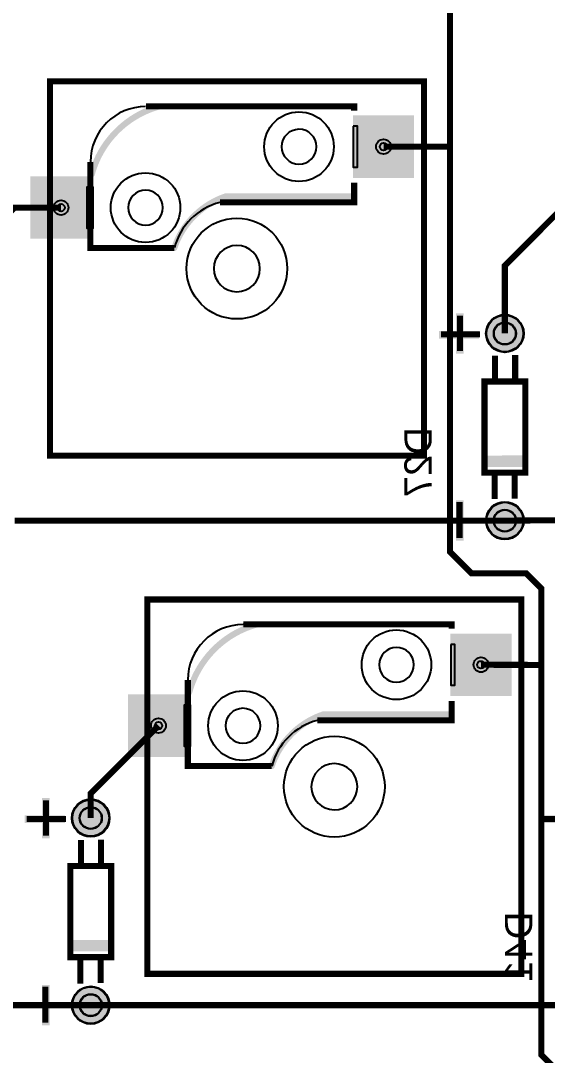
# Model space of a CAD drawing. Header units: millimetres. Extents: x -39 to 282, y -369 to -213.
# Drawn here: x -7.75 to 14.22, y -300.76 to -257.64 of the extents above; entities that cross this region are included whole.
import ezdxf

# ---------------------------------------------------------------- set-up
doc = ezdxf.new("R2010")
doc.units = ezdxf.units.MM
for name, color, linetype, true_color in [('BottomLayer', 7, 'Continuous', 0x0000ff), ('BottomPasteMaskLayer', 7, 'Continuous', 0x800000), ('BottomSilkLayer', 7, 'Continuous', 0x66cc33), ('BottomSolderMaskLayer', 7, 'Continuous', 0xaa00ff), ('Document', 7, 'Continuous', 0xffffff), ('Hole', 7, 'Continuous', 0x222222), ('Multi-Layer', 7, 'Continuous', 0xc0c0c0), ('TopLayer', 7, 'Continuous', 0xff0000), ('TopSilkLayer', 7, 'Continuous', 0xffcc00), ('TopSolderMaskLayer', 7, 'Continuous', 0x800080)]:
    doc.layers.add(name, color=color, linetype=linetype, true_color=true_color)
doc.styles.get("Standard").update_dxf_attribs({"font": 'arial.ttf'})

msp = doc.modelspace()

# ---------------------------------------------------------------- hatches: boundary and pattern name
at = {"layer": 'BottomLayer'}
for points in [[(6.135, -261.616), (8.635, -261.616), (8.635, -264.166), (6.135, -264.166)], [(6.285, -262.041), (6.285, -263.741), (7.885, -263.741), (7.885, -262.041), (6.285, -262.041)], [(-7.315, -264.156), (-4.815, -264.156), (-4.815, -266.706), (-7.315, -266.706)], [(-6.565, -264.581), (-6.565, -266.281), (-4.965, -266.281), (-4.965, -264.581), (-6.565, -264.581)], [(10.199, -283.206), (12.699, -283.206), (12.699, -285.756), (10.199, -285.756)], [(10.349, -283.631), (10.349, -285.331), (11.949, -285.331), (11.949, -283.631), (10.349, -283.631)], [(-3.251, -285.746), (-0.751, -285.746), (-0.751, -288.296), (-3.251, -288.296)], [(-2.501, -286.171), (-2.501, -287.871), (-0.901, -287.871), (-0.901, -286.171), (-2.501, -286.171)]]:
    msp.add_hatch(color=256, dxfattribs=at).paths.add_polyline_path(points)
at = {"layer": 'BottomPasteMaskLayer'}
for points in [[(6.135, -261.616), (8.635, -261.616), (8.635, -264.166), (6.135, -264.166)], [(-7.315, -264.156), (-4.815, -264.156), (-4.815, -266.706), (-7.315, -266.706)], [(10.199, -283.206), (12.699, -283.206), (12.699, -285.756), (10.199, -285.756)], [(-3.251, -285.746), (-0.751, -285.746), (-0.751, -288.296), (-3.251, -288.296)]]:
    msp.add_hatch(color=256, dxfattribs=at).paths.add_polyline_path(points)
at = {"layer": 'BottomSilkLayer'}
for points in [[(-4.78, -264.159), (-4.797, -264.158), (-4.813, -264.155), (-4.829, -264.15), (-4.844, -264.142), (-4.857, -264.133), (-4.87, -264.122), (-4.881, -264.11), (-4.89, -264.096), (-4.897, -264.081), (-4.903, -264.065), (-4.906, -264.049), (-4.907, -264.032), (-4.907, -264.032), (-4.906, -264.014), (-4.902, -263.997), (-4.902, -263.997), (-4.902, -263.997), (-4.902, -263.997), (-4.876, -263.907), (-4.848, -263.818), (-4.819, -263.729), (-4.787, -263.641), (-4.753, -263.554), (-4.717, -263.468), (-4.679, -263.382), (-4.64, -263.297), (-4.598, -263.213), (-4.555, -263.131), (-4.51, -263.049), (-4.463, -262.968), (-4.414, -262.888), (-4.363, -262.809), (-4.311, -262.732), (-4.257, -262.656), (-4.201, -262.581), (-4.143, -262.507), (-4.084, -262.434), (-4.024, -262.363), (-3.961, -262.294), (-3.897, -262.225), (-3.832, -262.158), (-3.765, -262.093), (-3.697, -262.029), (-3.627, -261.967), (-3.556, -261.906), (-3.483, -261.847), (-3.41, -261.789), (-3.335, -261.734), (-3.258, -261.68), (-3.181, -261.627), (-3.102, -261.577), (-3.022, -261.528), (-2.942, -261.481), (-2.86, -261.435), (-2.777, -261.392), (-2.693, -261.351), (-2.608, -261.311), (-2.523, -261.273), (-2.436, -261.237), (-2.349, -261.204), (-2.261, -261.172), (-2.173, -261.142), (-2.083, -261.114), (-1.993, -261.088), (-1.993, -261.088), (-1.993, -261.088), (-1.993, -261.088), (-1.976, -261.084), (-1.958, -261.083), (-1.958, -261.083), (-1.958, -261.083), (-1.942, -261.084), (-1.925, -261.088), (-1.91, -261.093), (-1.895, -261.1), (-1.881, -261.11), (-1.868, -261.12), (-1.857, -261.133), (-1.848, -261.147), (-1.841, -261.162), (-1.835, -261.177), (-1.832, -261.194), (-1.831, -261.21), (-1.831, -261.21), (-1.832, -261.227), (-1.836, -261.243), (-1.841, -261.259), (-1.848, -261.274), (-1.858, -261.288), (-1.869, -261.3), (-1.881, -261.311), (-1.895, -261.32), (-1.91, -261.328), (-1.926, -261.333), (-1.926, -261.333), (-1.926, -261.333), (-1.926, -261.333), (-2.012, -261.358), (-2.098, -261.385), (-2.183, -261.413), (-2.267, -261.444), (-2.351, -261.477), (-2.434, -261.511), (-2.516, -261.548), (-2.597, -261.586), (-2.677, -261.626), (-2.757, -261.668), (-2.835, -261.712), (-2.912, -261.758), (-2.989, -261.805), (-3.064, -261.854), (-3.138, -261.905), (-3.211, -261.958), (-3.282, -262.012), (-3.353, -262.067), (-3.422, -262.125), (-3.489, -262.184), (-3.556, -262.244), (-3.62, -262.306), (-3.684, -262.37), (-3.746, -262.435), (-3.806, -262.501), (-3.865, -262.569), (-3.923, -262.638), (-3.979, -262.708), (-4.033, -262.78), (-4.085, -262.853), (-4.136, -262.927), (-4.185, -263.002), (-4.233, -263.078), (-4.278, -263.155), (-4.322, -263.234), (-4.364, -263.313), (-4.404, -263.393), (-4.443, -263.475), (-4.479, -263.557), (-4.514, -263.639), (-4.546, -263.723), (-4.577, -263.807), (-4.606, -263.892), (-4.632, -263.978), (-4.657, -264.064), (-4.657, -264.064), (-4.657, -264.064), (-4.657, -264.064), (-4.657, -264.064), (-4.663, -264.08), (-4.67, -264.095), (-4.679, -264.109), (-4.69, -264.122), (-4.703, -264.133), (-4.716, -264.142), (-4.731, -264.149), (-4.747, -264.155), (-4.763, -264.158), (-4.78, -264.159), (-4.78, -264.159), (-4.78, -264.159), (-4.78, -264.159)], [(6.16, -261.084), (-1.41, -261.084), (-1.96, -261.084), (-1.976, -261.085), (-1.993, -261.088), (-2.008, -261.093), (-2.023, -261.101), (-2.037, -261.11), (-2.049, -261.121), (-2.06, -261.133), (-2.07, -261.147), (-2.077, -261.162), (-2.082, -261.178), (-2.086, -261.194), (-2.087, -261.211), (-2.086, -261.227), (-2.082, -261.243), (-2.077, -261.259), (-2.07, -261.274), (-2.06, -261.288), (-2.049, -261.3), (-2.037, -261.311), (-2.023, -261.321), (-2.008, -261.328), (-1.993, -261.333), (-1.976, -261.336), (-1.96, -261.338), (-1.41, -261.338), (6.16, -261.338), (6.177, -261.336), (6.193, -261.333), (6.209, -261.328), (6.224, -261.321), (6.238, -261.311), (6.25, -261.3), (6.261, -261.288), (6.27, -261.274), (6.278, -261.259), (6.283, -261.243), (6.286, -261.227), (6.287, -261.211), (6.286, -261.194), (6.283, -261.178), (6.278, -261.162), (6.27, -261.147), (6.261, -261.133), (6.25, -261.121), (6.238, -261.11), (6.224, -261.101), (6.209, -261.093), (6.193, -261.088), (6.177, -261.085), (6.16, -261.084), (6.16, -261.084)], [(-1.341, -267.24), (-1.357, -267.239), (-1.373, -267.236), (-1.389, -267.23), (-1.404, -267.223), (-1.418, -267.214), (-1.43, -267.203), (-1.441, -267.19), (-1.451, -267.177), (-1.458, -267.162), (-1.463, -267.146), (-1.466, -267.13), (-1.468, -267.113), (-1.468, -267.113), (-1.468, -267.113), (-1.466, -267.091), (-1.46, -267.07), (-1.46, -267.07), (-1.46, -267.07), (-1.46, -267.07), (-1.46, -267.07), (-1.432, -266.989), (-1.401, -266.909), (-1.369, -266.829), (-1.335, -266.75), (-1.299, -266.672), (-1.261, -266.595), (-1.221, -266.519), (-1.179, -266.443), (-1.136, -266.369), (-1.09, -266.296), (-1.043, -266.224), (-0.995, -266.153), (-0.944, -266.084), (-0.892, -266.015), (-0.838, -265.948), (-0.783, -265.882), (-0.726, -265.818), (-0.667, -265.755), (-0.607, -265.693), (-0.545, -265.633), (-0.482, -265.575), (-0.418, -265.518), (-0.352, -265.462), (-0.285, -265.408), (-0.217, -265.356), (-0.147, -265.306), (-0.076, -265.257), (-0.004, -265.21), (0.069, -265.165), (0.143, -265.121), (0.218, -265.079), (0.294, -265.04), (0.372, -265.002), (0.45, -264.965), (0.528, -264.931), (0.608, -264.899), (0.689, -264.869), (0.77, -264.84), (0.77, -264.84), (0.77, -264.84), (0.77, -264.84), (0.79, -264.835), (0.811, -264.833), (0.811, -264.833), (0.828, -264.834), (0.844, -264.838), (0.86, -264.843), (0.875, -264.85), (0.888, -264.86), (0.901, -264.871), (0.912, -264.883), (0.921, -264.897), (0.928, -264.912), (0.934, -264.927), (0.937, -264.944), (0.938, -264.96), (0.938, -264.96), (0.937, -264.978), (0.933, -264.995), (0.927, -265.012), (0.919, -265.028), (0.909, -265.042), (0.896, -265.055), (0.882, -265.065), (0.867, -265.074), (0.851, -265.081), (0.851, -265.081), (0.851, -265.081), (0.851, -265.081), (0.851, -265.081), (0.773, -265.108), (0.697, -265.137), (0.621, -265.168), (0.545, -265.201), (0.471, -265.235), (0.398, -265.272), (0.325, -265.31), (0.254, -265.35), (0.183, -265.392), (0.114, -265.436), (0.045, -265.481), (-0.022, -265.528), (-0.088, -265.577), (-0.152, -265.627), (-0.216, -265.679), (-0.278, -265.733), (-0.339, -265.788), (-0.398, -265.844), (-0.456, -265.902), (-0.513, -265.962), (-0.568, -266.022), (-0.621, -266.085), (-0.673, -266.148), (-0.723, -266.213), (-0.772, -266.279), (-0.819, -266.346), (-0.865, -266.414), (-0.908, -266.484), (-0.95, -266.554), (-0.99, -266.626), (-1.028, -266.698), (-1.065, -266.772), (-1.1, -266.846), (-1.132, -266.921), (-1.163, -266.997), (-1.192, -267.074), (-1.219, -267.151), (-1.219, -267.151), (-1.219, -267.151), (-1.219, -267.151), (-1.225, -267.166), (-1.233, -267.18), (-1.242, -267.193), (-1.253, -267.205), (-1.265, -267.215), (-1.279, -267.224), (-1.293, -267.231), (-1.309, -267.236), (-1.324, -267.239), (-1.341, -267.24), (-1.341, -267.24), (-1.341, -267.24)], [(0.81, -265.088), (1.85, -265.088), (6.16, -265.088), (6.177, -265.087), (6.193, -265.083), (6.209, -265.078), (6.224, -265.071), (6.238, -265.061), (6.25, -265.051), (6.261, -265.038), (6.27, -265.024), (6.278, -265.009), (6.283, -264.994), (6.286, -264.977), (6.287, -264.961), (6.286, -264.944), (6.283, -264.928), (6.278, -264.912), (6.27, -264.897), (6.261, -264.883), (6.25, -264.871), (6.238, -264.86), (6.224, -264.851), (6.209, -264.843), (6.193, -264.838), (6.177, -264.835), (6.16, -264.834), (1.85, -264.834), (0.81, -264.834), (0.794, -264.835), (0.777, -264.838), (0.762, -264.843), (0.747, -264.851), (0.733, -264.86), (0.72, -264.871), (0.71, -264.883), (0.7, -264.897), (0.693, -264.912), (0.688, -264.928), (0.684, -264.944), (0.683, -264.961), (0.684, -264.977), (0.688, -264.994), (0.693, -265.009), (0.7, -265.024), (0.71, -265.038), (0.72, -265.051), (0.733, -265.061), (0.747, -265.071), (0.762, -265.078), (0.777, -265.083), (0.794, -265.087), (0.81, -265.088), (0.81, -265.088)], [(-4.84, -267.238), (-1.34, -267.238), (-1.323, -267.237), (-1.307, -267.233), (-1.291, -267.228), (-1.276, -267.221), (-1.262, -267.211), (-1.25, -267.2), (-1.239, -267.188), (-1.23, -267.174), (-1.222, -267.159), (-1.217, -267.143), (-1.214, -267.127), (-1.213, -267.111), (-1.214, -267.094), (-1.217, -267.078), (-1.222, -267.062), (-1.23, -267.047), (-1.239, -267.033), (-1.25, -267.021), (-1.262, -267.01), (-1.276, -267.001), (-1.291, -266.993), (-1.307, -266.988), (-1.323, -266.985), (-1.34, -266.984), (-4.84, -266.984), (-4.856, -266.985), (-4.873, -266.988), (-4.888, -266.993), (-4.903, -267.001), (-4.917, -267.01), (-4.93, -267.021), (-4.94, -267.033), (-4.95, -267.047), (-4.957, -267.062), (-4.962, -267.078), (-4.966, -267.094), (-4.967, -267.111), (-4.966, -267.127), (-4.962, -267.143), (-4.957, -267.159), (-4.95, -267.174), (-4.94, -267.188), (-4.93, -267.2), (-4.917, -267.211), (-4.903, -267.221), (-4.888, -267.228), (-4.873, -267.233), (-4.856, -267.237), (-4.84, -267.238), (-4.84, -267.238)], [(11.596, -275.765), (11.596, -276.225), (11.586, -276.235), (13.266, -276.235), (13.296, -276.205), (13.296, -275.795), (13.296, -275.755)], [(-0.716, -285.749), (-0.733, -285.748), (-0.749, -285.745), (-0.765, -285.74), (-0.78, -285.732), (-0.793, -285.723), (-0.806, -285.712), (-0.817, -285.7), (-0.826, -285.686), (-0.833, -285.671), (-0.839, -285.655), (-0.842, -285.639), (-0.843, -285.622), (-0.843, -285.622), (-0.842, -285.604), (-0.838, -285.587), (-0.838, -285.587), (-0.838, -285.587), (-0.838, -285.587), (-0.812, -285.497), (-0.784, -285.408), (-0.755, -285.319), (-0.723, -285.231), (-0.689, -285.144), (-0.653, -285.058), (-0.615, -284.972), (-0.576, -284.887), (-0.534, -284.803), (-0.491, -284.721), (-0.446, -284.639), (-0.399, -284.558), (-0.35, -284.478), (-0.299, -284.4), (-0.247, -284.322), (-0.193, -284.246), (-0.137, -284.171), (-0.079, -284.097), (-0.02, -284.024), (0.04, -283.953), (0.103, -283.884), (0.167, -283.815), (0.232, -283.748), (0.299, -283.683), (0.367, -283.619), (0.437, -283.557), (0.508, -283.496), (0.581, -283.437), (0.654, -283.379), (0.729, -283.324), (0.806, -283.27), (0.883, -283.217), (0.962, -283.167), (1.042, -283.118), (1.122, -283.071), (1.204, -283.025), (1.287, -282.982), (1.371, -282.941), (1.456, -282.901), (1.541, -282.863), (1.628, -282.827), (1.715, -282.794), (1.803, -282.762), (1.891, -282.732), (1.981, -282.704), (2.071, -282.678), (2.071, -282.678), (2.071, -282.678), (2.071, -282.678), (2.088, -282.675), (2.106, -282.673), (2.106, -282.673), (2.106, -282.673), (2.122, -282.674), (2.139, -282.678), (2.154, -282.683), (2.169, -282.69), (2.183, -282.7), (2.196, -282.711), (2.207, -282.723), (2.216, -282.737), (2.223, -282.752), (2.229, -282.767), (2.232, -282.784), (2.233, -282.8), (2.233, -282.8), (2.232, -282.817), (2.229, -282.833), (2.223, -282.849), (2.216, -282.864), (2.206, -282.878), (2.195, -282.89), (2.183, -282.901), (2.169, -282.91), (2.154, -282.918), (2.138, -282.923), (2.138, -282.923), (2.138, -282.923), (2.138, -282.923), (2.052, -282.948), (1.966, -282.975), (1.881, -283.003), (1.797, -283.034), (1.713, -283.067), (1.63, -283.101), (1.548, -283.138), (1.467, -283.176), (1.387, -283.216), (1.307, -283.258), (1.229, -283.302), (1.152, -283.348), (1.075, -283.395), (1, -283.444), (0.926, -283.495), (0.853, -283.548), (0.782, -283.602), (0.712, -283.658), (0.642, -283.715), (0.575, -283.774), (0.508, -283.834), (0.444, -283.896), (0.38, -283.96), (0.318, -284.025), (0.258, -284.091), (0.199, -284.159), (0.141, -284.228), (0.085, -284.298), (0.031, -284.37), (-0.021, -284.443), (-0.072, -284.517), (-0.121, -284.592), (-0.169, -284.668), (-0.214, -284.745), (-0.258, -284.824), (-0.3, -284.903), (-0.34, -284.983), (-0.379, -285.065), (-0.415, -285.147), (-0.45, -285.229), (-0.482, -285.313), (-0.513, -285.397), (-0.542, -285.483), (-0.568, -285.568), (-0.593, -285.654), (-0.593, -285.654), (-0.593, -285.654), (-0.593, -285.654), (-0.593, -285.654), (-0.599, -285.67), (-0.606, -285.685), (-0.615, -285.699), (-0.626, -285.712), (-0.639, -285.723), (-0.652, -285.732), (-0.667, -285.74), (-0.683, -285.745), (-0.699, -285.748), (-0.716, -285.749), (-0.716, -285.749), (-0.716, -285.749), (-0.716, -285.749)], [(10.224, -282.674), (2.654, -282.674), (2.104, -282.674), (2.088, -282.675), (2.071, -282.678), (2.056, -282.683), (2.041, -282.691), (2.027, -282.7), (2.015, -282.711), (2.004, -282.723), (1.994, -282.737), (1.987, -282.752), (1.982, -282.768), (1.978, -282.784), (1.977, -282.801), (1.978, -282.817), (1.982, -282.833), (1.987, -282.849), (1.994, -282.864), (2.004, -282.878), (2.015, -282.89), (2.027, -282.901), (2.041, -282.911), (2.056, -282.918), (2.071, -282.923), (2.088, -282.927), (2.104, -282.928), (2.654, -282.928), (10.224, -282.928), (10.241, -282.927), (10.257, -282.923), (10.273, -282.918), (10.288, -282.911), (10.302, -282.901), (10.314, -282.89), (10.325, -282.878), (10.334, -282.864), (10.342, -282.849), (10.347, -282.833), (10.35, -282.817), (10.351, -282.801), (10.35, -282.784), (10.347, -282.768), (10.342, -282.752), (10.334, -282.737), (10.325, -282.723), (10.314, -282.711), (10.302, -282.7), (10.288, -282.691), (10.273, -282.683), (10.257, -282.678), (10.241, -282.675), (10.224, -282.674), (10.224, -282.674)], [(2.723, -288.83), (2.707, -288.829), (2.691, -288.826), (2.675, -288.821), (2.66, -288.813), (2.646, -288.804), (2.634, -288.793), (2.623, -288.781), (2.613, -288.767), (2.606, -288.752), (2.601, -288.736), (2.598, -288.72), (2.596, -288.703), (2.596, -288.703), (2.596, -288.703), (2.598, -288.681), (2.604, -288.66), (2.604, -288.66), (2.604, -288.66), (2.604, -288.66), (2.604, -288.66), (2.632, -288.579), (2.663, -288.499), (2.695, -288.419), (2.729, -288.34), (2.765, -288.262), (2.803, -288.185), (2.843, -288.109), (2.885, -288.033), (2.928, -287.959), (2.974, -287.886), (3.021, -287.814), (3.069, -287.743), (3.12, -287.674), (3.172, -287.605), (3.226, -287.538), (3.281, -287.472), (3.338, -287.408), (3.397, -287.345), (3.457, -287.283), (3.519, -287.223), (3.582, -287.165), (3.646, -287.108), (3.712, -287.052), (3.779, -286.999), (3.847, -286.946), (3.917, -286.896), (3.988, -286.847), (4.06, -286.8), (4.133, -286.755), (4.207, -286.711), (4.282, -286.669), (4.358, -286.63), (4.436, -286.592), (4.514, -286.555), (4.592, -286.521), (4.672, -286.489), (4.753, -286.459), (4.834, -286.43), (4.834, -286.43), (4.834, -286.43), (4.834, -286.43), (4.854, -286.425), (4.875, -286.423), (4.875, -286.423), (4.892, -286.424), (4.908, -286.428), (4.924, -286.433), (4.939, -286.44), (4.952, -286.45), (4.965, -286.461), (4.976, -286.473), (4.985, -286.487), (4.992, -286.502), (4.998, -286.518), (5.001, -286.534), (5.002, -286.55), (5.002, -286.55), (5.001, -286.568), (4.997, -286.585), (4.991, -286.602), (4.983, -286.618), (4.973, -286.632), (4.96, -286.645), (4.946, -286.656), (4.931, -286.664), (4.915, -286.671), (4.915, -286.671), (4.915, -286.671), (4.915, -286.671), (4.915, -286.671), (4.837, -286.698), (4.761, -286.727), (4.685, -286.758), (4.61, -286.791), (4.535, -286.825), (4.462, -286.862), (4.389, -286.9), (4.318, -286.94), (4.247, -286.982), (4.178, -287.026), (4.11, -287.071), (4.042, -287.118), (3.976, -287.167), (3.912, -287.217), (3.848, -287.269), (3.786, -287.323), (3.725, -287.378), (3.666, -287.434), (3.608, -287.492), (3.551, -287.552), (3.496, -287.612), (3.443, -287.675), (3.391, -287.738), (3.341, -287.803), (3.292, -287.869), (3.245, -287.936), (3.199, -288.004), (3.156, -288.074), (3.114, -288.144), (3.074, -288.216), (3.036, -288.288), (2.999, -288.362), (2.964, -288.436), (2.932, -288.511), (2.901, -288.587), (2.872, -288.664), (2.845, -288.741), (2.845, -288.741), (2.845, -288.741), (2.845, -288.741), (2.839, -288.756), (2.831, -288.77), (2.822, -288.783), (2.811, -288.795), (2.799, -288.806), (2.785, -288.814), (2.771, -288.821), (2.755, -288.826), (2.74, -288.829), (2.723, -288.83), (2.723, -288.83), (2.723, -288.83)], [(4.874, -286.678), (5.914, -286.678), (10.224, -286.678), (10.241, -286.677), (10.257, -286.673), (10.273, -286.668), (10.288, -286.661), (10.302, -286.652), (10.314, -286.641), (10.325, -286.628), (10.334, -286.614), (10.342, -286.599), (10.347, -286.584), (10.35, -286.567), (10.351, -286.551), (10.35, -286.534), (10.347, -286.518), (10.342, -286.502), (10.334, -286.487), (10.325, -286.473), (10.314, -286.461), (10.302, -286.45), (10.288, -286.441), (10.273, -286.433), (10.257, -286.428), (10.241, -286.425), (10.224, -286.424), (5.914, -286.424), (4.874, -286.424), (4.858, -286.425), (4.841, -286.428), (4.826, -286.433), (4.811, -286.441), (4.797, -286.45), (4.784, -286.461), (4.774, -286.473), (4.764, -286.487), (4.757, -286.502), (4.752, -286.518), (4.748, -286.534), (4.747, -286.551), (4.748, -286.567), (4.752, -286.584), (4.757, -286.599), (4.764, -286.614), (4.774, -286.628), (4.784, -286.641), (4.797, -286.652), (4.811, -286.661), (4.826, -286.668), (4.841, -286.673), (4.858, -286.677), (4.874, -286.678), (4.874, -286.678)], [(-0.776, -288.828), (2.724, -288.828), (2.741, -288.827), (2.757, -288.823), (2.773, -288.818), (2.788, -288.811), (2.802, -288.801), (2.814, -288.79), (2.825, -288.778), (2.834, -288.764), (2.842, -288.749), (2.847, -288.734), (2.85, -288.717), (2.851, -288.701), (2.85, -288.684), (2.847, -288.668), (2.842, -288.652), (2.834, -288.637), (2.825, -288.623), (2.814, -288.611), (2.802, -288.6), (2.788, -288.591), (2.773, -288.583), (2.757, -288.578), (2.741, -288.575), (2.724, -288.574), (-0.776, -288.574), (-0.792, -288.575), (-0.809, -288.578), (-0.824, -288.583), (-0.839, -288.591), (-0.853, -288.6), (-0.865, -288.611), (-0.876, -288.623), (-0.886, -288.637), (-0.893, -288.652), (-0.898, -288.668), (-0.902, -288.684), (-0.903, -288.701), (-0.902, -288.717), (-0.898, -288.734), (-0.893, -288.749), (-0.886, -288.764), (-0.876, -288.778), (-0.865, -288.79), (-0.853, -288.801), (-0.839, -288.811), (-0.824, -288.818), (-0.809, -288.823), (-0.792, -288.827), (-0.776, -288.828), (-0.776, -288.828)], [(-5.676, -295.958), (-5.676, -296.418), (-5.686, -296.428), (-4.006, -296.428), (-3.976, -296.398), (-3.976, -295.988), (-3.976, -295.948)]]:
    msp.add_hatch(color=256, dxfattribs=at).paths.add_polyline_path(points)
at = {"layer": 'BottomSolderMaskLayer'}
for points in [[(6.109, -261.59), (8.66, -261.59), (8.66, -264.191), (6.109, -264.191)], [(-7.34, -264.13), (-4.79, -264.13), (-4.79, -266.731), (-7.34, -266.731)], [(11.659, -270.675, 1), (13.233, -270.675, 1)], [(11.659, -278.474, 1), (13.233, -278.474, 1)], [(10.173, -283.18), (12.724, -283.18), (12.724, -285.781), (10.173, -285.781)], [(-3.276, -285.72), (-0.726, -285.72), (-0.726, -288.321), (-3.276, -288.321)], [(-5.613, -290.868, 1), (-4.039, -290.868, 1)], [(-5.613, -298.668, 1), (-4.039, -298.668, 1)]]:
    msp.add_hatch(color=256, dxfattribs=at).paths.add_polyline_path(points)
at = {"layer": 'Document'}
for points in [[(10.726, -269.835), (10.406, -269.835), (10.406, -271.515), (10.726, -271.515)], [(11.373, -270.887), (11.373, -270.567), (9.693, -270.567), (9.693, -270.887)], [(10.726, -277.635), (10.406, -277.635), (10.406, -279.315), (10.726, -279.315)], [(-6.546, -290.028), (-6.866, -290.028), (-6.866, -291.708), (-6.546, -291.708)], [(-5.899, -291.08), (-5.899, -290.76), (-7.579, -290.76), (-7.579, -291.08)], [(15.564, -291.08), (15.564, -290.76), (13.884, -290.76), (13.884, -291.08)], [(-6.546, -297.828), (-6.866, -297.828), (-6.866, -299.508), (-6.546, -299.508)]]:
    msp.add_hatch(color=256, dxfattribs=at).paths.add_polyline_path(points)
at = {"layer": 'Multi-Layer'}
for points in [[(11.684, -270.675, 1), (13.208, -270.675, 1)], [(11.684, -278.474, 1), (13.208, -278.474, 1)], [(-5.588, -290.868, 1), (-4.064, -290.868, 1)], [(-5.588, -298.668, 1), (-4.064, -298.668, 1)]]:
    msp.add_hatch(color=256, dxfattribs=at).paths.add_polyline_path(points)
at = {"layer": 'TopSolderMaskLayer'}
for points in [[(11.659, -270.675, 1), (13.233, -270.675, 1)], [(11.659, -278.474, 1), (13.233, -278.474, 1)], [(-5.613, -290.868, 1), (-4.039, -290.868, 1)], [(-5.613, -298.668, 1), (-4.039, -298.668, 1)]]:
    msp.add_hatch(color=256, dxfattribs=at).paths.add_polyline_path(points)

# ---------------------------------------------------------------- linework, layer by layer
at = {"layer": 'BottomLayer', "const_width": 0.254}
for points in [[(12.446, -278.474), (-8.001, -278.474), (-8.001, -278.474)], [(35.941, -278.347), (33.274, -278.347), (12.446, -278.474)], [(-4.826, -298.668), (-32.893, -298.668), (-33.02, -298.795)], [(12.065, -298.668), (-4.826, -298.668), (-4.826, -298.668)], [(35.814, -298.795), (35.687, -298.668), (12.065, -298.668)]]:
    msp.add_lwpolyline(points, dxfattribs=at)
at = {"layer": 'BottomLayer'}
for centre in [(-6.565, -267.11), (-2.501, -288.7)]:
    msp.add_arc(centre, 0.03, 359.9073, 349.7038, dxfattribs=at)
at = {"layer": 'BottomSilkLayer', "const_width": 0.254}
for points in [[(6.16, -261.385), (6.16, -261.211), (-2.526, -261.211)], [(-4.84, -263.524), (-4.84, -266.937), (-4.84, -267.111), (-1.34, -267.111)], [(6.16, -264.961), (6.16, -264.397)], [(0.56, -265.211), (0.81, -265.211), (1.85, -265.211), (6.16, -265.211), (6.16, -264.961)], [(10.576, -269.935), (10.576, -271.405)], [(9.776, -270.715), (11.416, -270.715)], [(12.036, -272.614), (12.036, -271.594)], [(12.876, -272.574), (12.876, -271.574)], [(12.016, -276.575), (12.016, -277.575)], [(12.856, -276.535), (12.856, -277.555)], [(10.556, -277.705), (10.556, -279.205)], [(10.224, -282.975), (10.224, -282.801), (1.538, -282.801)], [(-0.776, -285.114), (-0.776, -288.527), (-0.776, -288.701), (2.724, -288.701)], [(10.224, -286.551), (10.224, -285.987)], [(4.624, -286.801), (4.874, -286.801), (5.914, -286.801), (10.224, -286.801), (10.224, -286.551)], [(-6.696, -290.128), (-6.696, -291.598)], [(-7.496, -290.908), (-5.856, -290.908)], [(13.967, -290.908), (15.607, -290.908)], [(-5.236, -292.807), (-5.236, -291.787)], [(-4.396, -292.767), (-4.396, -291.767)], [(-5.256, -296.768), (-5.256, -297.768)], [(-4.416, -296.728), (-4.416, -297.748)], [(-6.716, -297.898), (-6.716, -299.398)]]:
    msp.add_lwpolyline(points, dxfattribs=at)
at = {"layer": 'BottomSilkLayer'}
for points in [[(6.125, -262.041), (6.125, -263.741), (6.295, -263.741), (6.295, -262.041), (6.125, -262.041)], [(-4.99, -266.281), (-4.73, -266.281), (-4.73, -264.581), (-4.99, -264.581), (-4.99, -266.281), (-4.99, -266.281)], [(10.189, -283.631), (10.189, -285.331), (10.359, -285.331), (10.359, -283.631), (10.189, -283.631)], [(-0.926, -287.871), (-0.666, -287.871), (-0.666, -286.171), (-0.926, -286.171), (-0.926, -287.871), (-0.926, -287.871)]]:
    msp.add_lwpolyline(points, close=True, dxfattribs=at)
at = {"layer": 'BottomSilkLayer', "const_width": 0.254}
for points in [[(11.596, -272.675), (11.596, -276.475), (13.296, -276.475), (13.296, -272.675), (11.596, -272.675)], [(-5.676, -292.868), (-5.676, -296.668), (-3.976, -296.668), (-3.976, -292.868), (-5.676, -292.868)]]:
    msp.add_lwpolyline(points, close=True, dxfattribs=at)
at = {"layer": 'BottomSilkLayer'}
for centre, radius, start, end in [((-2.536, -263.524), 2.304, 90, 179.9994), ((6.15, -261.211), 0.01, 270.2907, 0.1462), ((1.23, -267.78), 2.655, 104.6011, 165.3997), ((1.528, -285.114), 2.304, 90, 179.9994), ((10.214, -282.801), 0.01, 270.1452, 0.1456), ((5.294, -289.37), 2.655, 104.6017, 165.3998)]:
    msp.add_arc(centre, radius, start, end, dxfattribs=at)
at = {"layer": 'BottomSolderMaskLayer'}
for centre, radius in [((12.446, -270.675), 0.787), ((12.446, -270.675), 0.465), ((12.446, -278.474), 0.787), ((12.446, -278.475), 0.465), ((-4.826, -290.868), 0.787), ((-4.826, -290.868), 0.465), ((-4.826, -298.668), 0.787), ((-4.826, -298.668), 0.465)]:
    msp.add_circle(centre, radius, dxfattribs=at)
at = {"layer": 'Document'}
for centre, radius, start, end in [((3.86, -262.892), 0.725, 0.1496, 359.8504), ((-2.54, -265.432), 0.725, 0.1496, 359.8504), ((1.27, -267.973), 0.963, 0.1504, 359.8496), ((7.924, -284.482), 0.725, 0.1496, 359.8504), ((1.524, -287.022), 0.725, 0.1496, 359.8504), ((5.334, -289.563), 0.963, 0.1504, 359.8496)]:
    msp.add_arc(centre, radius, start, end, dxfattribs=at)
at = {"layer": 'Hole'}
for centre in [(7.385, -262.891), (-6.065, -265.431), (11.449, -284.481), (-2.001, -287.021)]:
    msp.add_circle(centre, 0.155, dxfattribs=at)
at = {"layer": 'Multi-Layer'}
for centre, radius in [((3.86, -262.891), 1.45), ((7.385, -262.891), 0.31), ((-2.54, -265.431), 1.45), ((-6.065, -265.431), 0.31), ((1.27, -267.971), 2.1), ((12.446, -270.675), 0.762), ((12.446, -270.675), 0.45), ((12.446, -278.474), 0.762), ((12.446, -278.475), 0.45), ((7.924, -284.481), 1.45), ((11.449, -284.481), 0.31), ((1.524, -287.021), 1.45), ((-2.001, -287.021), 0.31), ((5.334, -289.561), 2.1), ((-4.826, -290.868), 0.762), ((-4.826, -290.868), 0.45), ((-4.826, -298.668), 0.762), ((-4.826, -298.668), 0.45)]:
    msp.add_circle(centre, radius, dxfattribs=at)
at = {"layer": 'TopLayer', "const_width": 0.254}
for points in [[(10.668, -220.853), (10.16, -221.361), (10.16, -279.782), (11.049, -280.671), (13.335, -280.671), (13.97, -281.306), (13.97, -300.737), (15.24, -302.007), (23.368, -302.007), (24.003, -302.642), (24.003, -321.184), (22.098, -323.089), (16.002, -323.089), (10.795, -328.296), (10.795, -365.761)], [(7.385, -262.89), (10.16, -262.89)], [(-6.065, -265.431), (-8.001, -265.431), (-9.525, -266.955), (-9.525, -270.675)], [(15.946, -265.402), (14.888, -265.402), (12.446, -267.844), (12.446, -270.675)], [(11.448, -284.481), (13.97, -284.488)], [(-2.001, -287.021), (-4.826, -289.846), (-4.826, -290.868)]]:
    msp.add_lwpolyline(points, dxfattribs=at)
at = {"layer": 'TopSilkLayer', "const_width": 0.254}
for points in [[(-6.53, -275.771), (-6.53, -260.171), (9.07, -260.171), (9.07, -275.771), (-6.53, -275.771)], [(-2.466, -297.361), (-2.466, -281.761), (13.134, -281.761), (13.134, -297.361), (-2.466, -297.361)]]:
    msp.add_lwpolyline(points, close=True, dxfattribs=at)
at = {"layer": 'TopSolderMaskLayer'}
for centre, radius in [((12.446, -270.675), 0.787), ((12.446, -270.675), 0.465), ((12.446, -278.474), 0.787), ((12.446, -278.475), 0.465), ((-4.826, -290.868), 0.787), ((-4.826, -290.868), 0.465), ((-4.826, -298.668), 0.787), ((-4.826, -298.668), 0.465)]:
    msp.add_circle(centre, radius, dxfattribs=at)

# ---------------------------------------------------------------- texts
at = {"layer": 'BottomSilkLayer', "text_generation_flag": 2}
for s, p in [('D27', (9.398, -274.575)), ('D41', (13.589, -294.768))]:
    msp.add_text(s, height=1.143, rotation=90, dxfattribs=at).set_placement(p)

doc.saveas('drawing.dxf')
